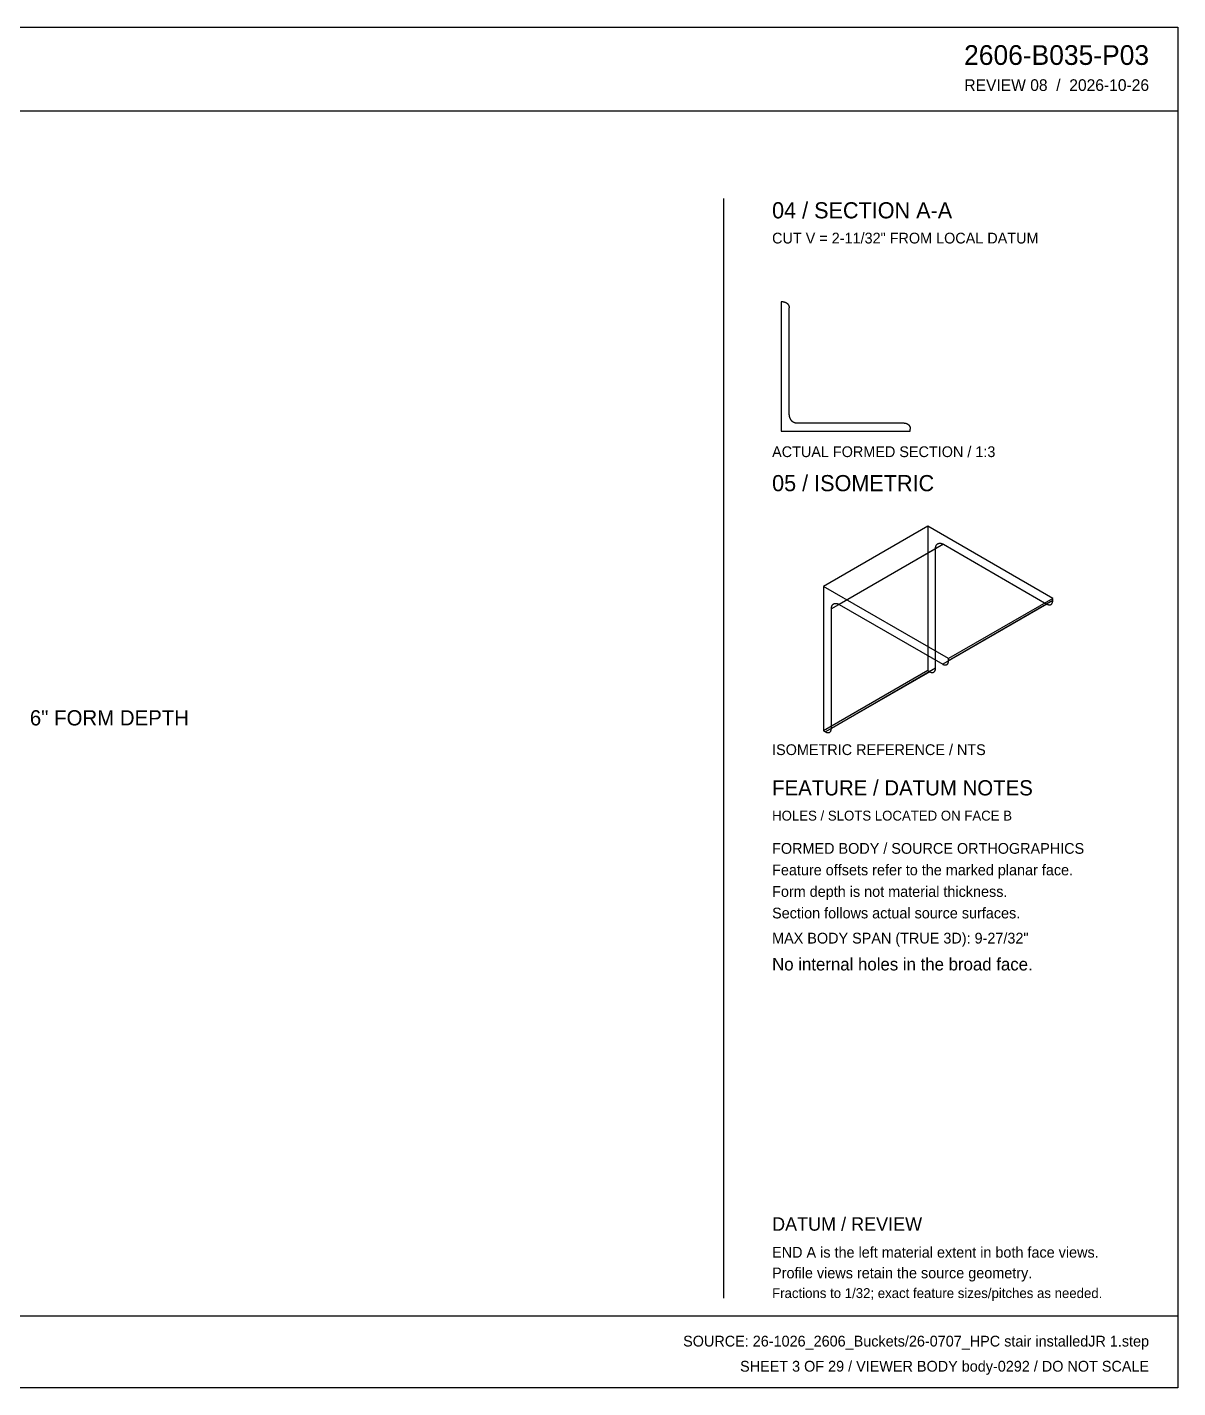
# Model space of a CAD drawing. Header units: inches. Extents: x 1.4 to 100.6, y 1.4 to 64.6.
# Drawn here: x 47.2 to 100.6, y 1.4 to 64.6 of the extents above; entities that cross this region are included whole.
import ezdxf
from ezdxf.enums import TextEntityAlignment as Align

# ---------------------------------------------------------------- set-up
doc = ezdxf.new("R2010")
doc.units = ezdxf.units.IN
doc.header["$MEASUREMENT"] = 0

msp = doc.modelspace()

# ---------------------------------------------------------------- linework, layer by layer
at = {"layer": 'OUTLINE'}
for p, q in [((1.417, 64.583), (100.583, 64.583)), ((100.583, 64.583), (100.583, 1.417)), ((1.417, 60.708), (100.583, 60.708)), ((79.5, 56.625), (79.5, 5.583)), ((82.167, 51.833), (82.167, 45.833)), ((82.26, 51.833), (82.167, 51.833)), ((82.26, 51.833), (82.267, 51.833)), ((82.267, 51.833), (82.274, 51.833)), ((82.274, 51.833), (82.281, 51.833)), ((82.281, 51.833), (82.288, 51.832)), ((82.288, 51.832), (82.295, 51.831)), ((82.295, 51.831), (82.302, 51.83)), ((82.302, 51.83), (82.308, 51.829)), ((82.308, 51.829), (82.315, 51.828)), ((82.315, 51.828), (82.322, 51.826)), ((82.322, 51.826), (82.329, 51.825)), ((82.329, 51.825), (82.335, 51.823)), ((82.335, 51.823), (82.342, 51.821)), ((82.342, 51.821), (82.349, 51.819)), ((82.349, 51.819), (82.355, 51.817)), ((82.355, 51.817), (82.362, 51.814)), ((82.362, 51.814), (82.368, 51.812)), ((82.368, 51.812), (82.374, 51.809)), ((82.374, 51.809), (82.381, 51.806)), ((82.381, 51.806), (82.387, 51.803)), ((82.387, 51.803), (82.393, 51.8)), ((82.393, 51.8), (82.399, 51.797)), ((82.399, 51.797), (82.405, 51.793)), ((82.405, 51.793), (82.411, 51.79)), ((82.411, 51.79), (82.417, 51.786)), ((82.417, 51.786), (82.422, 51.782)), ((82.422, 51.782), (82.428, 51.778)), ((82.428, 51.778), (82.433, 51.774)), ((82.433, 51.774), (82.439, 51.769)), ((82.439, 51.769), (82.444, 51.765)), ((82.444, 51.765), (82.449, 51.76)), ((82.449, 51.76), (82.454, 51.756)), ((82.454, 51.756), (82.459, 51.751)), ((82.459, 51.751), (82.464, 51.746)), ((82.464, 51.746), (82.469, 51.741)), ((82.469, 51.741), (82.473, 51.736)), ((82.473, 51.736), (82.478, 51.731)), ((82.478, 51.731), (82.482, 51.725)), ((82.482, 51.725), (82.486, 51.72)), ((82.486, 51.72), (82.49, 51.714)), ((82.49, 51.714), (82.494, 51.708)), ((82.494, 51.708), (82.498, 51.703)), ((82.498, 51.703), (82.502, 51.697)), ((82.502, 51.697), (82.505, 51.691)), ((82.505, 51.691), (82.508, 51.685)), ((82.508, 51.685), (82.512, 51.679)), ((82.512, 51.679), (82.515, 51.672)), ((82.515, 51.672), (82.518, 51.666)), ((82.518, 51.666), (82.52, 51.66)), ((82.52, 51.66), (82.523, 51.653)), ((82.523, 51.653), (82.525, 51.647)), ((82.525, 51.647), (82.527, 51.64)), ((82.527, 51.64), (82.53, 51.634)), ((82.53, 51.634), (82.531, 51.627)), ((82.531, 51.627), (82.533, 51.62)), ((82.533, 51.62), (82.535, 51.614)), ((82.535, 51.614), (82.536, 51.607)), ((82.536, 51.607), (82.538, 51.6)), ((82.538, 51.6), (82.539, 51.593)), ((82.539, 51.593), (82.54, 51.587)), ((82.54, 51.587), (82.54, 51.58)), ((82.54, 51.58), (82.541, 51.573)), ((82.541, 51.573), (82.541, 51.566)), ((82.541, 51.566), (82.542, 51.559)), ((82.542, 51.559), (82.542, 51.552)), ((82.542, 46.583), (82.542, 51.552)), ((82.542, 46.583), (82.542, 46.574)), ((82.542, 46.574), (82.542, 46.565)), ((82.542, 46.565), (82.543, 46.556)), ((82.543, 46.556), (82.543, 46.547)), ((82.543, 46.547), (82.544, 46.537)), ((82.544, 46.537), (82.546, 46.528)), ((82.546, 46.528), (82.547, 46.519)), ((82.547, 46.519), (82.549, 46.51)), ((82.549, 46.51), (82.551, 46.501)), ((82.551, 46.501), (82.553, 46.492)), ((82.553, 46.492), (82.555, 46.483)), ((82.555, 46.483), (82.558, 46.474)), ((82.558, 46.474), (82.561, 46.466)), ((82.561, 46.466), (82.564, 46.457)), ((82.564, 46.457), (82.567, 46.448)), ((82.567, 46.448), (82.57, 46.44)), ((82.57, 46.44), (82.574, 46.431)), ((82.574, 46.431), (82.578, 46.423)), ((82.578, 46.423), (82.582, 46.415)), ((82.582, 46.415), (82.586, 46.407)), ((82.586, 46.407), (82.59, 46.398)), ((82.59, 46.398), (82.595, 46.391)), ((82.595, 46.391), (82.6, 46.383)), ((82.6, 46.383), (82.605, 46.375)), ((82.605, 46.375), (82.61, 46.367)), ((82.61, 46.367), (82.615, 46.36)), ((82.615, 46.36), (82.621, 46.353)), ((82.621, 46.353), (82.627, 46.345)), ((82.627, 46.345), (82.633, 46.338)), ((82.633, 46.338), (82.639, 46.331)), ((82.639, 46.331), (82.645, 46.325)), ((82.645, 46.325), (82.652, 46.318)), ((82.652, 46.318), (82.658, 46.312)), ((82.658, 46.312), (82.665, 46.305)), ((82.665, 46.305), (82.672, 46.299)), ((82.672, 46.299), (82.679, 46.293)), ((82.679, 46.293), (82.686, 46.288)), ((82.686, 46.288), (82.693, 46.282)), ((82.693, 46.282), (82.701, 46.277)), ((82.701, 46.277), (82.708, 46.272)), ((82.708, 46.272), (82.716, 46.267)), ((82.716, 46.267), (82.724, 46.262)), ((82.724, 46.262), (82.732, 46.257)), ((82.732, 46.257), (82.74, 46.253)), ((82.74, 46.253), (82.748, 46.248)), ((82.748, 46.248), (82.756, 46.244)), ((82.756, 46.244), (82.765, 46.241)), ((82.765, 46.241), (82.773, 46.237)), ((82.773, 46.237), (82.782, 46.233)), ((82.782, 46.233), (82.79, 46.23)), ((82.79, 46.23), (82.799, 46.227)), ((82.799, 46.227), (82.808, 46.224)), ((82.808, 46.224), (82.817, 46.222)), ((82.817, 46.222), (82.826, 46.22)), ((82.826, 46.22), (82.835, 46.217)), ((82.835, 46.217), (82.844, 46.216)), ((82.844, 46.216), (82.853, 46.214)), ((82.853, 46.214), (82.862, 46.212)), ((82.862, 46.212), (82.871, 46.211)), ((82.871, 46.211), (82.88, 46.21)), ((82.88, 46.21), (82.889, 46.209)), ((82.889, 46.209), (82.898, 46.209)), ((82.898, 46.209), (82.907, 46.208)), ((82.907, 46.208), (82.917, 46.208)), ((87.885, 46.208), (82.917, 46.208)), ((87.885, 46.208), (87.892, 46.208)), ((87.892, 46.208), (87.899, 46.208)), ((87.899, 46.208), (87.906, 46.208)), ((87.906, 46.208), (87.913, 46.207)), ((87.913, 46.207), (87.92, 46.206)), ((87.92, 46.206), (87.927, 46.205)), ((87.927, 46.205), (87.933, 46.204)), ((87.933, 46.204), (87.94, 46.203)), ((87.94, 46.203), (87.947, 46.201)), ((87.947, 46.201), (87.954, 46.2)), ((87.954, 46.2), (87.96, 46.198)), ((87.96, 46.198), (87.967, 46.196)), ((87.967, 46.196), (87.974, 46.194)), ((87.974, 46.194), (87.98, 46.192)), ((87.98, 46.192), (87.987, 46.189)), ((87.987, 46.189), (87.993, 46.187)), ((87.993, 46.187), (87.999, 46.184)), ((87.999, 46.184), (88.006, 46.181)), ((88.006, 46.181), (88.012, 46.178)), ((88.012, 46.178), (88.018, 46.175)), ((88.018, 46.175), (88.024, 46.172)), ((88.024, 46.172), (88.03, 46.168)), ((88.03, 46.168), (88.036, 46.165)), ((88.036, 46.165), (88.042, 46.161)), ((88.042, 46.161), (88.047, 46.157)), ((88.047, 46.157), (88.053, 46.153)), ((88.053, 46.153), (88.058, 46.149)), ((88.058, 46.149), (88.064, 46.144)), ((88.064, 46.144), (88.069, 46.14)), ((88.069, 46.14), (88.074, 46.135)), ((88.074, 46.135), (88.079, 46.131)), ((88.079, 46.131), (88.084, 46.126)), ((88.084, 46.126), (88.089, 46.121)), ((88.089, 46.121), (88.094, 46.116)), ((88.094, 46.116), (88.098, 46.111)), ((82.167, 45.833), (88.167, 45.833)), ((88.098, 46.111), (88.103, 46.106)), ((88.103, 46.106), (88.107, 46.1)), ((88.107, 46.1), (88.111, 46.095)), ((88.111, 46.095), (88.115, 46.089)), ((88.115, 46.089), (88.119, 46.083)), ((88.119, 46.083), (88.123, 46.078)), ((88.123, 46.078), (88.127, 46.072)), ((88.127, 46.072), (88.13, 46.066)), ((88.13, 46.066), (88.133, 46.06)), ((88.133, 46.06), (88.137, 46.054)), ((88.137, 46.054), (88.14, 46.047)), ((88.14, 46.047), (88.143, 46.041)), ((88.143, 46.041), (88.145, 46.035)), ((88.145, 46.035), (88.148, 46.028)), ((88.148, 46.028), (88.15, 46.022)), ((88.15, 46.022), (88.152, 46.015)), ((88.152, 46.015), (88.155, 46.009)), ((88.155, 46.009), (88.156, 46.002)), ((88.156, 46.002), (88.158, 45.995)), ((88.158, 45.995), (88.16, 45.989)), ((88.16, 45.989), (88.161, 45.982)), ((88.161, 45.982), (88.163, 45.975)), ((88.163, 45.975), (88.164, 45.968)), ((88.164, 45.968), (88.165, 45.962)), ((88.165, 45.962), (88.165, 45.955)), ((88.165, 45.955), (88.166, 45.948)), ((88.166, 45.948), (88.166, 45.941)), ((88.166, 45.941), (88.167, 45.934)), ((88.167, 45.934), (88.167, 45.927)), ((88.167, 45.833), (88.167, 45.927)), ((88.975, 41.417), (84.138, 38.624)), ((94.778, 38.066), (88.975, 41.417)), ((88.975, 41.417), (88.975, 34.715)), ((89.7, 40.579), (84.864, 37.787)), ((89.34, 40.419), (89.341, 40.429)), ((89.341, 40.429), (89.343, 40.438)), ((89.343, 40.438), (89.344, 40.447)), ((89.344, 40.447), (89.346, 40.456)), ((89.346, 40.456), (89.348, 40.465)), ((89.348, 40.465), (89.351, 40.474)), ((89.351, 40.474), (89.353, 40.482)), ((89.353, 40.482), (89.356, 40.49)), ((89.356, 40.49), (89.359, 40.498)), ((89.359, 40.498), (89.362, 40.506)), ((89.362, 40.506), (89.365, 40.514)), ((89.365, 40.514), (89.369, 40.521)), ((89.369, 40.521), (89.372, 40.529)), ((89.372, 40.529), (89.376, 40.536)), ((89.376, 40.536), (89.38, 40.542)), ((89.38, 40.542), (89.385, 40.549)), ((89.385, 40.549), (89.389, 40.555)), ((89.389, 40.555), (89.394, 40.561)), ((89.394, 40.561), (89.399, 40.567)), ((89.399, 40.567), (89.404, 40.573)), ((89.404, 40.573), (89.409, 40.578)), ((89.409, 40.578), (89.414, 40.583)), ((89.414, 40.583), (89.42, 40.588)), ((89.42, 40.588), (89.425, 40.592)), ((89.425, 40.592), (89.431, 40.597)), ((89.431, 40.597), (89.437, 40.601)), ((89.437, 40.601), (89.444, 40.604)), ((89.444, 40.604), (89.45, 40.608)), ((89.45, 40.608), (89.457, 40.611)), ((89.457, 40.611), (89.463, 40.614)), ((89.463, 40.614), (89.47, 40.617)), ((89.47, 40.617), (89.477, 40.619)), ((89.477, 40.619), (89.484, 40.621)), ((89.484, 40.621), (89.491, 40.623)), ((89.491, 40.623), (89.499, 40.625)), ((89.499, 40.625), (89.506, 40.626)), ((89.506, 40.626), (89.514, 40.627)), ((89.514, 40.627), (89.521, 40.628)), ((89.521, 40.628), (89.529, 40.628)), ((89.529, 40.628), (89.537, 40.628)), ((89.537, 40.628), (89.545, 40.628)), ((89.545, 40.628), (89.553, 40.628)), ((89.553, 40.628), (89.561, 40.627)), ((89.561, 40.627), (89.57, 40.626)), ((89.57, 40.626), (89.578, 40.625)), ((89.578, 40.625), (89.586, 40.624)), ((89.586, 40.624), (89.595, 40.622)), ((89.595, 40.622), (89.603, 40.62)), ((89.603, 40.62), (89.612, 40.617)), ((89.612, 40.617), (89.621, 40.615)), ((89.621, 40.615), (89.629, 40.612)), ((89.629, 40.612), (89.638, 40.609)), ((89.638, 40.609), (89.647, 40.605)), ((89.647, 40.605), (89.656, 40.601)), ((89.656, 40.601), (89.665, 40.597)), ((89.665, 40.597), (89.673, 40.593)), ((89.673, 40.593), (89.682, 40.589)), ((89.682, 40.589), (89.691, 40.584)), ((89.691, 40.584), (89.7, 40.579)), ((89.7, 40.579), (94.506, 37.804)), ((89.337, 40.37), (84.501, 37.577)), ((89.337, 40.37), (89.338, 40.38)), ((89.337, 34.82), (89.337, 40.37)), ((89.338, 40.4), (89.339, 40.41)), ((89.338, 40.39), (89.338, 40.4)), ((89.338, 40.38), (89.338, 40.39)), ((89.339, 40.41), (89.34, 40.419)), ((84.138, 38.624), (84.138, 31.923)), ((89.942, 35.274), (84.138, 38.624)), ((94.778, 38.066), (89.942, 35.274)), ((94.778, 37.961), (89.942, 35.169)), ((94.772, 37.896), (94.773, 37.903)), ((94.773, 37.903), (94.774, 37.91)), ((94.774, 37.91), (94.775, 37.917)), ((94.775, 37.917), (94.776, 37.924)), ((94.776, 37.924), (94.777, 37.931)), ((94.777, 37.931), (94.778, 37.938)), ((94.778, 37.961), (94.778, 38.066)), ((94.778, 37.954), (94.778, 37.961)), ((94.778, 37.946), (94.778, 37.954)), ((94.778, 37.938), (94.778, 37.946)), ((84.501, 37.587), (84.502, 37.598)), ((84.501, 37.577), (84.501, 37.587)), ((84.501, 32.027), (84.501, 37.577)), ((84.502, 37.607), (84.503, 37.617)), ((84.502, 37.598), (84.502, 37.607)), ((84.503, 37.617), (84.504, 37.627)), ((84.504, 37.627), (84.505, 37.636)), ((84.505, 37.636), (84.506, 37.646)), ((84.506, 37.646), (84.508, 37.655)), ((84.508, 37.655), (84.51, 37.664)), ((84.51, 37.664), (84.512, 37.673)), ((84.512, 37.673), (84.514, 37.681)), ((84.514, 37.681), (84.517, 37.69)), ((84.517, 37.69), (84.519, 37.698)), ((84.519, 37.698), (84.522, 37.706)), ((84.522, 37.706), (84.525, 37.714)), ((84.525, 37.714), (84.529, 37.722)), ((84.529, 37.722), (84.532, 37.729)), ((84.532, 37.729), (84.536, 37.736)), ((84.536, 37.736), (84.54, 37.743)), ((84.54, 37.743), (84.544, 37.75)), ((84.544, 37.75), (84.548, 37.756)), ((84.548, 37.756), (84.553, 37.763)), ((84.553, 37.763), (84.557, 37.769)), ((84.557, 37.769), (84.562, 37.775)), ((84.562, 37.775), (84.567, 37.78)), ((84.567, 37.78), (84.573, 37.786)), ((84.573, 37.786), (84.578, 37.791)), ((84.578, 37.791), (84.583, 37.795)), ((84.583, 37.795), (84.589, 37.8)), ((84.589, 37.8), (84.595, 37.804)), ((84.595, 37.804), (84.601, 37.808)), ((84.601, 37.808), (84.607, 37.812)), ((84.607, 37.812), (84.614, 37.816)), ((84.614, 37.816), (84.62, 37.819)), ((84.62, 37.819), (84.627, 37.822)), ((84.627, 37.822), (84.634, 37.824)), ((84.634, 37.824), (84.641, 37.827)), ((84.641, 37.827), (84.648, 37.829)), ((84.648, 37.829), (84.655, 37.831)), ((84.655, 37.831), (84.662, 37.832)), ((84.662, 37.832), (84.67, 37.834)), ((84.67, 37.834), (84.677, 37.835)), ((84.677, 37.835), (84.685, 37.835)), ((84.685, 37.835), (84.693, 37.836)), ((84.693, 37.836), (84.701, 37.836)), ((84.701, 37.836), (84.709, 37.836)), ((84.709, 37.836), (84.717, 37.836)), ((84.717, 37.836), (84.725, 37.835)), ((84.725, 37.835), (84.733, 37.834)), ((84.733, 37.834), (84.742, 37.833)), ((84.742, 37.833), (84.75, 37.831)), ((84.75, 37.831), (84.759, 37.829)), ((84.759, 37.829), (84.767, 37.827)), ((84.767, 37.827), (84.776, 37.825)), ((84.776, 37.825), (84.784, 37.822)), ((84.784, 37.822), (84.793, 37.819)), ((84.793, 37.819), (84.802, 37.816)), ((84.802, 37.816), (84.811, 37.813)), ((84.811, 37.813), (84.819, 37.809)), ((84.819, 37.809), (84.828, 37.805)), ((84.828, 37.805), (84.837, 37.801)), ((84.837, 37.801), (84.846, 37.796)), ((84.846, 37.796), (84.855, 37.792)), ((84.855, 37.792), (84.864, 37.787)), ((84.864, 37.787), (89.67, 35.012)), ((94.506, 37.804), (89.67, 35.012)), ((94.506, 37.804), (94.513, 37.8)), ((94.513, 37.8), (94.52, 37.797)), ((94.52, 37.797), (94.526, 37.793)), ((94.526, 37.793), (94.533, 37.79)), ((94.533, 37.79), (94.54, 37.787)), ((94.54, 37.787), (94.546, 37.784)), ((94.546, 37.784), (94.553, 37.782)), ((94.553, 37.782), (94.559, 37.779)), ((94.559, 37.779), (94.566, 37.777)), ((94.566, 37.777), (94.572, 37.775)), ((94.572, 37.775), (94.579, 37.774)), ((94.579, 37.774), (94.585, 37.772)), ((94.585, 37.772), (94.592, 37.771)), ((94.592, 37.771), (94.598, 37.77)), ((94.598, 37.77), (94.604, 37.769)), ((94.604, 37.769), (94.61, 37.768)), ((94.61, 37.768), (94.616, 37.767)), ((94.616, 37.767), (94.623, 37.767)), ((94.623, 37.767), (94.629, 37.767)), ((94.629, 37.767), (94.634, 37.767)), ((94.634, 37.767), (94.64, 37.767)), ((94.64, 37.767), (94.646, 37.768)), ((94.646, 37.768), (94.652, 37.769)), ((94.652, 37.769), (94.657, 37.77)), ((94.657, 37.77), (94.663, 37.771)), ((94.663, 37.771), (94.668, 37.772)), ((94.668, 37.772), (94.674, 37.774)), ((94.674, 37.774), (94.679, 37.776)), ((94.679, 37.776), (94.684, 37.778)), ((94.684, 37.778), (94.689, 37.78)), ((94.689, 37.78), (94.694, 37.782)), ((94.694, 37.782), (94.699, 37.785)), ((94.699, 37.785), (94.703, 37.788)), ((94.703, 37.788), (94.708, 37.791)), ((94.708, 37.791), (94.712, 37.794)), ((94.712, 37.794), (94.717, 37.798)), ((94.717, 37.798), (94.721, 37.801)), ((94.721, 37.801), (94.725, 37.805)), ((94.725, 37.805), (94.729, 37.809)), ((94.729, 37.809), (94.732, 37.813)), ((94.732, 37.813), (94.736, 37.817)), ((94.736, 37.817), (94.74, 37.822)), ((94.74, 37.822), (94.743, 37.827)), ((94.743, 37.827), (94.746, 37.832)), ((94.746, 37.832), (94.749, 37.837)), ((94.749, 37.837), (94.752, 37.842)), ((94.752, 37.842), (94.755, 37.847)), ((94.755, 37.847), (94.758, 37.853)), ((94.758, 37.853), (94.76, 37.859)), ((94.76, 37.859), (94.762, 37.865)), ((94.762, 37.865), (94.765, 37.871)), ((94.765, 37.871), (94.767, 37.877)), ((94.767, 37.877), (94.768, 37.883)), ((94.768, 37.883), (94.77, 37.89)), ((94.77, 37.89), (94.772, 37.896)), ((89.337, 34.82), (84.501, 32.027)), ((89.326, 34.735), (89.328, 34.742)), ((89.328, 34.742), (89.329, 34.748)), ((89.329, 34.748), (89.331, 34.755)), ((89.331, 34.755), (89.332, 34.762)), ((89.332, 34.762), (89.333, 34.768)), ((89.333, 34.768), (89.334, 34.775)), ((89.334, 34.775), (89.335, 34.783)), ((89.335, 34.783), (89.336, 34.79)), ((89.336, 34.79), (89.337, 34.797)), ((89.337, 34.812), (89.337, 34.82)), ((89.337, 34.805), (89.337, 34.812)), ((89.337, 34.797), (89.337, 34.805)), ((89.67, 35.012), (89.677, 35.008)), ((89.677, 35.008), (89.683, 35.004)), ((89.683, 35.004), (89.69, 35.001)), ((89.69, 35.001), (89.697, 34.998)), ((89.697, 34.998), (89.703, 34.995)), ((89.703, 34.995), (89.71, 34.992)), ((89.71, 34.992), (89.716, 34.99)), ((89.716, 34.99), (89.723, 34.987)), ((89.723, 34.987), (89.73, 34.985)), ((89.73, 34.985), (89.736, 34.983)), ((89.736, 34.983), (89.742, 34.981)), ((89.742, 34.981), (89.749, 34.98)), ((89.749, 34.98), (89.755, 34.978)), ((89.755, 34.978), (89.762, 34.977)), ((89.762, 34.977), (89.768, 34.976)), ((89.768, 34.976), (89.774, 34.976)), ((89.774, 34.976), (89.78, 34.975)), ((89.78, 34.975), (89.786, 34.975)), ((89.786, 34.975), (89.792, 34.975)), ((89.792, 34.975), (89.798, 34.975)), ((89.798, 34.975), (89.804, 34.975)), ((89.804, 34.975), (89.81, 34.976)), ((89.81, 34.976), (89.815, 34.976)), ((89.815, 34.976), (89.821, 34.977)), ((89.821, 34.977), (89.827, 34.979)), ((89.827, 34.979), (89.832, 34.98)), ((89.832, 34.98), (89.837, 34.982)), ((89.837, 34.982), (89.843, 34.983)), ((89.843, 34.983), (89.848, 34.985)), ((89.848, 34.985), (89.853, 34.988)), ((89.853, 34.988), (89.858, 34.99)), ((89.858, 34.99), (89.862, 34.993)), ((89.862, 34.993), (89.867, 34.996)), ((89.867, 34.996), (89.871, 34.999)), ((89.871, 34.999), (89.876, 35.002)), ((89.876, 35.002), (89.88, 35.005)), ((89.88, 35.005), (89.884, 35.009)), ((89.884, 35.009), (89.888, 35.013)), ((89.888, 35.013), (89.892, 35.017)), ((89.892, 35.017), (89.896, 35.021)), ((89.896, 35.021), (89.9, 35.025)), ((89.9, 35.025), (89.903, 35.03)), ((89.903, 35.03), (89.907, 35.034)), ((89.907, 35.034), (89.91, 35.039)), ((89.91, 35.039), (89.913, 35.044)), ((89.913, 35.044), (89.916, 35.05)), ((89.916, 35.05), (89.919, 35.055)), ((89.919, 35.055), (89.921, 35.061)), ((89.921, 35.061), (89.924, 35.066)), ((89.924, 35.066), (89.926, 35.072)), ((89.926, 35.072), (89.928, 35.078)), ((89.928, 35.078), (89.93, 35.084)), ((89.93, 35.084), (89.932, 35.091)), ((89.932, 35.091), (89.934, 35.097)), ((89.934, 35.097), (89.935, 35.104)), ((89.935, 35.104), (89.937, 35.111)), ((89.937, 35.111), (89.938, 35.117)), ((89.938, 35.117), (89.939, 35.124)), ((89.939, 35.124), (89.94, 35.132)), ((89.94, 35.132), (89.941, 35.139)), ((89.941, 35.146), (89.942, 35.154)), ((89.941, 35.139), (89.941, 35.146)), ((89.942, 35.169), (89.942, 35.274)), ((89.942, 35.161), (89.942, 35.169)), ((89.942, 35.154), (89.942, 35.161)), ((88.975, 34.715), (84.138, 31.923)), ((89.065, 34.663), (84.229, 31.87)), ((88.975, 34.715), (89.065, 34.663)), ((89.065, 34.663), (89.072, 34.659)), ((89.072, 34.659), (89.079, 34.655)), ((89.079, 34.655), (89.085, 34.652)), ((89.085, 34.652), (89.092, 34.649)), ((89.092, 34.649), (89.099, 34.646)), ((89.099, 34.646), (89.105, 34.643)), ((89.105, 34.643), (89.112, 34.641)), ((89.112, 34.641), (89.118, 34.638)), ((89.118, 34.638), (89.125, 34.636)), ((89.125, 34.636), (89.131, 34.634)), ((89.131, 34.634), (89.138, 34.632)), ((89.138, 34.632), (89.144, 34.631)), ((89.144, 34.631), (89.151, 34.629)), ((89.151, 34.629), (89.157, 34.628)), ((89.157, 34.628), (89.163, 34.627)), ((89.163, 34.627), (89.169, 34.627)), ((89.169, 34.627), (89.176, 34.626)), ((89.176, 34.626), (89.182, 34.626)), ((89.182, 34.626), (89.188, 34.626)), ((89.188, 34.626), (89.194, 34.626)), ((89.194, 34.626), (89.199, 34.626)), ((89.199, 34.626), (89.205, 34.627)), ((89.205, 34.627), (89.211, 34.627)), ((89.211, 34.627), (89.217, 34.628)), ((89.217, 34.628), (89.222, 34.63)), ((89.222, 34.63), (89.227, 34.631)), ((89.227, 34.631), (89.233, 34.633)), ((89.233, 34.633), (89.238, 34.634)), ((89.238, 34.634), (89.243, 34.636)), ((89.243, 34.636), (89.248, 34.639)), ((89.248, 34.639), (89.253, 34.641)), ((89.253, 34.641), (89.258, 34.644)), ((89.258, 34.644), (89.262, 34.647)), ((89.262, 34.647), (89.267, 34.65)), ((89.267, 34.65), (89.271, 34.653)), ((89.271, 34.653), (89.276, 34.656)), ((89.276, 34.656), (89.28, 34.66)), ((89.28, 34.66), (89.284, 34.664)), ((89.284, 34.664), (89.288, 34.668)), ((89.288, 34.668), (89.292, 34.672)), ((89.292, 34.672), (89.295, 34.676)), ((89.295, 34.676), (89.299, 34.681)), ((89.299, 34.681), (89.302, 34.685)), ((89.302, 34.685), (89.305, 34.69)), ((89.305, 34.69), (89.308, 34.695)), ((89.308, 34.695), (89.311, 34.701)), ((89.311, 34.701), (89.314, 34.706)), ((89.314, 34.706), (89.317, 34.712)), ((89.317, 34.712), (89.319, 34.717)), ((89.319, 34.717), (89.322, 34.723)), ((89.322, 34.723), (89.324, 34.729)), ((89.324, 34.729), (89.326, 34.735)), ((84.138, 31.923), (84.229, 31.87)), ((84.229, 31.87), (84.236, 31.867)), ((84.236, 31.867), (84.242, 31.863)), ((84.242, 31.863), (84.249, 31.86)), ((84.249, 31.86), (84.256, 31.857)), ((84.256, 31.857), (84.262, 31.854)), ((84.262, 31.854), (84.269, 31.851)), ((84.269, 31.851), (84.276, 31.848)), ((84.276, 31.848), (84.282, 31.846)), ((84.282, 31.846), (84.289, 31.844)), ((84.289, 31.844), (84.295, 31.842)), ((84.295, 31.842), (84.302, 31.84)), ((84.302, 31.84), (84.308, 31.838)), ((84.308, 31.838), (84.314, 31.837)), ((84.314, 31.837), (84.321, 31.836)), ((84.321, 31.836), (84.327, 31.835)), ((84.327, 31.835), (84.333, 31.834)), ((84.333, 31.834), (84.339, 31.834)), ((84.339, 31.834), (84.345, 31.833)), ((84.345, 31.833), (84.351, 31.833)), ((84.351, 31.833), (84.357, 31.833)), ((84.357, 31.833), (84.363, 31.834)), ((84.363, 31.834), (84.369, 31.834)), ((84.369, 31.834), (84.375, 31.835)), ((84.375, 31.835), (84.38, 31.836)), ((84.38, 31.836), (84.386, 31.837)), ((84.386, 31.837), (84.391, 31.839)), ((84.391, 31.839), (84.396, 31.84)), ((84.396, 31.84), (84.402, 31.842)), ((84.402, 31.842), (84.407, 31.844)), ((84.407, 31.844), (84.412, 31.846)), ((84.412, 31.846), (84.417, 31.849)), ((84.417, 31.849), (84.421, 31.851)), ((84.421, 31.851), (84.426, 31.854)), ((84.426, 31.854), (84.431, 31.857)), ((84.431, 31.857), (84.435, 31.86)), ((84.435, 31.86), (84.439, 31.864)), ((84.439, 31.864), (84.444, 31.867)), ((84.444, 31.867), (84.448, 31.871)), ((84.448, 31.871), (84.451, 31.875)), ((84.451, 31.875), (84.455, 31.879)), ((84.455, 31.879), (84.459, 31.884)), ((84.459, 31.884), (84.462, 31.888)), ((84.462, 31.888), (84.466, 31.893)), ((84.466, 31.893), (84.469, 31.898)), ((84.469, 31.898), (84.472, 31.903)), ((84.472, 31.903), (84.475, 31.908)), ((84.475, 31.908), (84.478, 31.914)), ((84.478, 31.914), (84.48, 31.919)), ((84.48, 31.919), (84.483, 31.925)), ((84.483, 31.925), (84.485, 31.931)), ((84.485, 31.931), (84.487, 31.937)), ((84.487, 31.937), (84.489, 31.943)), ((84.489, 31.943), (84.491, 31.949)), ((84.491, 31.949), (84.493, 31.956)), ((84.493, 31.956), (84.495, 31.962)), ((84.495, 31.962), (84.496, 31.969)), ((84.496, 31.969), (84.497, 31.976)), ((84.497, 31.976), (84.498, 31.983)), ((84.498, 31.983), (84.499, 31.99)), ((84.499, 31.99), (84.5, 31.997)), ((84.5, 32.005), (84.501, 32.012)), ((84.5, 31.997), (84.5, 32.005)), ((84.501, 32.02), (84.501, 32.027)), ((84.501, 32.012), (84.501, 32.02)), ((1.417, 4.75), (100.583, 4.75)), ((100.583, 1.417), (1.417, 1.417))]:
    msp.add_line(p, q, dxfattribs=at)

# ---------------------------------------------------------------- texts
at = {"layer": 'ANNOTATION'}
for s, height, p in [('2606-B035-P03', 0.91667, (99.25, 62.833)), ('REVIEW 08  /  2026-10-26', 0.54167, (99.25, 61.625)), ('SOURCE: 26-1026_2606_Buckets/26-0707_HPC stair installedJR 1.step', 0.5, (99.25, 3.333)), ('SHEET 3 OF 29 / VIEWER BODY body-0292 / DO NOT SCALE', 0.5, (99.25, 2.167))]:
    msp.add_text(s, height=height, dxfattribs=at).set_placement(p, align=Align.RIGHT)
for s, height, p in [('04 / SECTION A-A', 0.75, (81.75, 55.708)), ('CUT V = 2-11/32" FROM LOCAL DATUM', 0.5, (81.75, 54.542)), ('ACTUAL FORMED SECTION / 1:3', 0.5, (81.75, 44.625)), ('05 / ISOMETRIC', 0.75, (81.75, 43.042)), ('6" FORM DEPTH', 0.70833, (47.292, 32.167)), ('ISOMETRIC REFERENCE / NTS', 0.5, (81.75, 30.792)), ('FEATURE / DATUM NOTES', 0.70833, (81.75, 28.917)), ('HOLES / SLOTS LOCATED ON FACE B', 0.45833, (81.75, 27.75)), ('FORMED BODY / SOURCE ORTHOGRAPHICS', 0.5, (81.75, 26.208)), ('Feature offsets refer to the marked planar face.', 0.5, (81.75, 25.208)), ('Form depth is not material thickness.', 0.5, (81.75, 24.208)), ('Section follows actual source surfaces.', 0.5, (81.75, 23.208)), ('MAX BODY SPAN (TRUE 3D): 9-27/32"', 0.5, (81.75, 22.042)), ('No internal holes in the broad face.', 0.58333, (81.75, 20.792)), ('DATUM / REVIEW', 0.625, (81.75, 8.708)), ('END A is the left material extent in both face views.', 0.5, (81.75, 7.458)), ('Profile views retain the source geometry.', 0.5, (81.75, 6.5)), ('Fractions to 1/32; exact feature sizes/pitches as needed.', 0.45833, (81.75, 5.583))]:
    msp.add_text(s, height=height, dxfattribs=at).set_placement(p)

doc.saveas('drawing.dxf')
